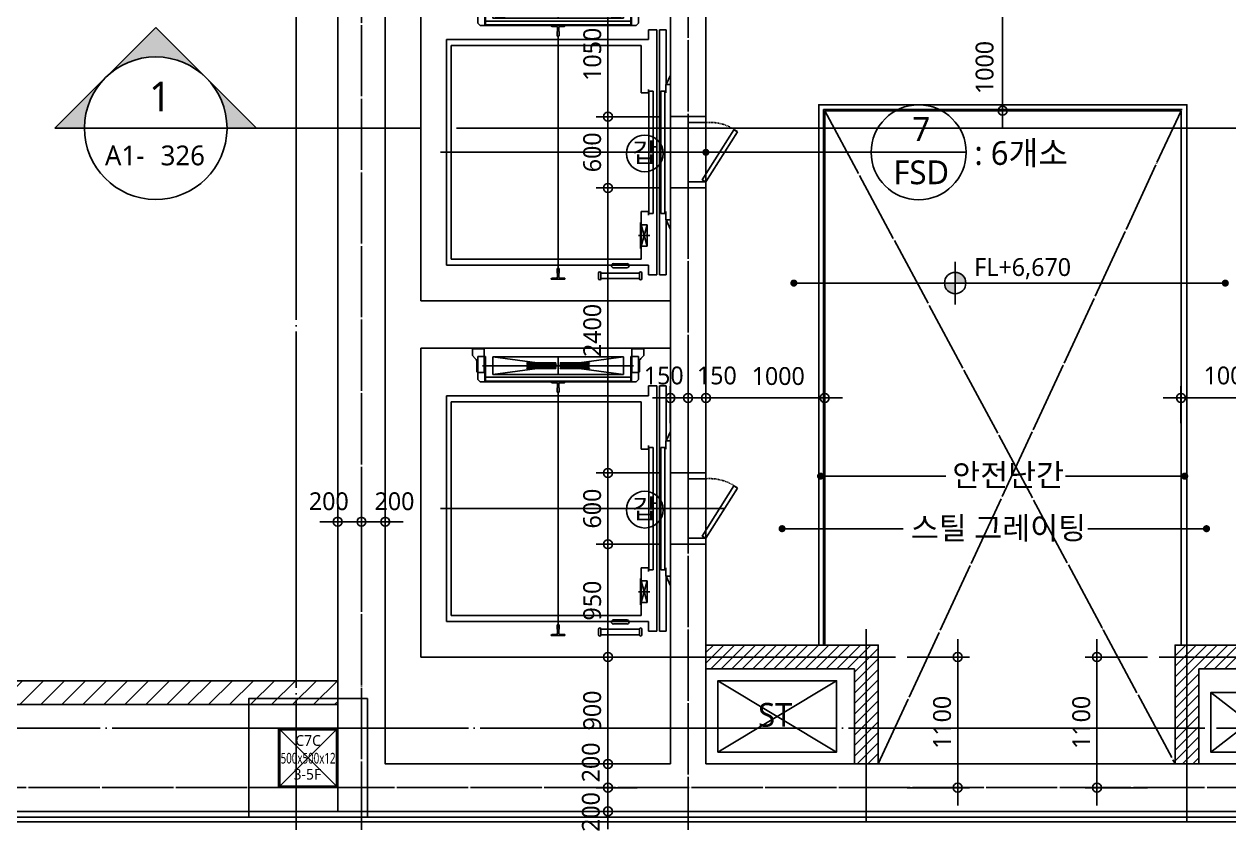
# Model space of a CAD drawing. Header units: millimetres. Extents: x 81033 to 452328, y -17390 to 42241.
# Drawn here: x 208184 to 218328, y 4936 to 11663 of the extents above; entities that cross this region are included whole.
import ezdxf
from ezdxf.enums import TextEntityAlignment as Align

# ---------------------------------------------------------------- set-up
doc = ezdxf.new("R2010")
doc.units = ezdxf.units.MM
doc.header["$LTSCALE"] = 100
doc.header["$MEASUREMENT"] = 0
doc.header["$PDSIZE"] = -10
doc.linetypes.add('CEN', pattern=[62, 60, -1, 0, -1])
doc.linetypes.add('HID', pattern=[2.5, 1.5, -1])
doc.layers.get('0').update_dxf_attribs({"linetype": 'CONTINUOUS'})
doc.layers.get('Defpoints').update_dxf_attribs({"color": 171, "linetype": 'CONTINUOUS'})
doc.layers.add('#프레임 라인', color=189, linetype='CONTINUOUS', plot=False)
for name, color, linetype in [('A-SYM', 7, 'CONTINUOUS'), ('A-SYM-LEVEL', 7, 'CONTINUOUS'), ('A0-000 XR 평면도$0$HAT-252', 252, 'CONTINUOUS'), ('AA-WAXS-FINL', 6, 'CONTINUOUS'), ('BOX', 6, 'CONTINUOUS'), ('CEN(ST)', 1, 'CEN'), ('COL-STEEL', 2, 'CONTINUOUS'), ('CON', 2, 'CONTINUOUS'), ('DOOR', 4, 'CONTINUOUS'), ('DOOR(OPEN ELE)', 5, 'CONTINUOUS'), ('ELEV', 253, 'CONTINUOUS'), ('FIN(패널-T75 글라스울)', 6, 'CONTINUOUS'), ('HAT 253', 253, 'CONTINUOUS'), ('INS', 251, 'BATTING'), ('NDIM', 7, 'CONTINUOUS'), ('SASAC 도면번호', 6, 'CONTINUOUS'), ('slab - end line', 9, 'CONTINUOUS'), ('STAIR(ETC)', 8, 'CONTINUOUS'), ('STEEL', 5, 'CONTINUOUS'), ('SYM', 7, 'CONTINUOUS'), ('TEXT', 3, 'CONTINUOUS'), ('TEXT(NOTE小)', 1, 'CONTINUOUS'), ('TEXT(노트)', 7, 'CONTINUOUS'), ('txt', 3, 'CONTINUOUS'), ('WAL', 3, 'CONTINUOUS'), ('WALL-석고보드', 7, 'CONTINUOUS'), ('기계 전기 소방', 254, 'CONTINUOUS')]:
    doc.layers.add(name, color=color, linetype=linetype)
doc.styles.add('CGS', font='cgse', dxfattribs={"bigfont": 'cgs'})
doc.styles.add('TE', font='malgun_0.ttf')
doc.styles.add('나눔바른고딕', font='NanumBarunGothic.ttf')
doc.styles.add('맑은 고딕', font='malgun_0.ttf')
doc.linetypes.add('BATTING', pattern='A,0.0001,-0.1,[134,ltypeshp.shx,S=0.1,R=0,X=-0.1,Y=0],-0.2,[134,ltypeshp.shx,S=0.1,R=180,X=0.1,Y=0],-0.1', length=0.4001)
doc.dimstyles.new('NDIM 1200', dxfattribs={"dimscale": 75, "dimtxt": 3, "dimasz": 1, "dimexe": 2, "dimexo": 2, "dimgap": 1, "dimtad": 1, "dimdec": 0, "dimdsep": 46, "dimtxsty": 'CGS', "dimblk": 'DOT0', "dimcen": 1, "dimdle": 8, "dimclrd": 256, "dimclre": 256, "dimclrt": 256, "dimadec": 0, "dimazin": 0, "dimtfac": 1, "dimtdec": 0, "dimtix": 1, "dimtmove": 2, "dimatfit": 3, "dimldrblk": 'DOT0', "dimfxl": 1, "dimtolj": 1, "dimtzin": 0, "dimlwd": -1, "dimlwe": -1, "dimarcsym": 0})

# ---------------------------------------------------------------- blocks, each defined once
blk = doc.blocks.new('ele')
at = {"layer": 'Defpoints', "ltscale": 0.1}
blk.add_lwpolyline([(198899, -19339), (198899, -21939), (196799, -21939), (196799, -19339)], close=True, dxfattribs=at)
at = {"layer": 'ELEV'}
for p, q in [((197232, -19399), (197232, -19339)), ((197232, -19339), (197332, -19339)), ((197332, -19345), (197232, -19345)), ((197262, -19334), (197262, -19350)), ((197297, -19334), (197297, -19350)), ((197332, -19339), (197332, -19414)), ((198676, -19339), (198576, -19339)), ((198576, -19339), (198576, -19414)), ((198576, -19345), (198676, -19345)), ((198611, -19334), (198611, -19350)), ((198646, -19334), (198646, -19350)), ((198676, -19399), (198676, -19339)), ((197257, -19426), (197232, -19399)), ((197263, -19433), (197257, -19426)), ((197269, -19539), (197269, -19447)), ((197342, -19410), (197277, -19410)), ((197277, -19410), (197277, -19601)), ((197332, -19414), (197332, -19544)), ((197336, -19410), (197336, -19621)), ((197342, -19621), (197342, -19410)), ((198504, -19411), (197404, -19561)), ((198504, -19411), (197404, -19411)), ((197404, -19411), (197404, -19561)), ((198504, -19561), (197404, -19411)), ((197691, -19461), (197936, -19461)), ((197691, -19461), (197691, -19464)), ((197691, -19461), (197691, -19464)), ((197691, -19461), (197691, -19464)), ((197691, -19461), (197691, -19464)), ((197691, -19464), (197936, -19464)), ((197691, -19464), (197694, -19465)), ((197691, -19464), (197694, -19465)), ((197694, -19471), (197694, -19474)), ((197694, -19471), (197934, -19471)), ((197694, -19471), (197694, -19477)), ((197936, -19464), (197933, -19465)), ((197934, -19471), (197934, -19477)), ((197936, -19461), (197936, -19464)), ((197936, -19461), (197936, -19464)), ((197954, -19411), (197954, -19561)), ((198217, -19461), (197972, -19461)), ((197972, -19461), (197972, -19464)), ((197972, -19461), (197972, -19464)), ((198217, -19464), (197972, -19464)), ((197972, -19464), (197975, -19465)), ((197974, -19471), (197974, -19477)), ((198214, -19471), (197974, -19471)), ((198217, -19464), (198214, -19465)), ((198217, -19464), (198214, -19465)), ((198214, -19471), (198214, -19474)), ((198214, -19471), (198214, -19477)), ((198217, -19461), (198217, -19464)), ((198217, -19461), (198217, -19464)), ((198217, -19461), (198217, -19464)), ((198217, -19461), (198217, -19464)), ((198504, -19561), (198504, -19411)), ((198566, -19621), (198566, -19410)), ((198566, -19410), (198631, -19410)), ((198572, -19410), (198572, -19621)), ((198576, -19414), (198576, -19544)), ((198631, -19410), (198631, -19601)), ((198639, -19539), (198639, -19447)), ((198644, -19433), (198651, -19426)), ((198651, -19426), (198676, -19399)), ((197277, -19544), (197269, -19539)), ((197277, -19544), (197277, -19544)), ((197332, -19544), (197277, -19544)), ((197318, -19486), (198590, -19486)), ((197404, -19561), (198504, -19561)), ((197691, -19511), (197691, -19507)), ((197691, -19511), (197691, -19507)), ((197691, -19507), (197936, -19507)), ((197691, -19507), (197694, -19507)), ((197691, -19511), (197691, -19507)), ((197691, -19511), (197691, -19507)), ((197691, -19507), (197694, -19507)), ((197691, -19511), (197936, -19511)), ((197694, -19477), (197934, -19477)), ((197694, -19477), (197934, -19477)), ((197694, -19483), (197934, -19483)), ((197694, -19483), (197694, -19486)), ((197694, -19483), (197694, -19486)), ((197694, -19483), (197694, -19489)), ((197694, -19483), (197694, -19489)), ((197694, -19489), (197934, -19489)), ((197694, -19501), (197694, -19495)), ((197694, -19501), (197694, -19495)), ((197694, -19495), (197934, -19495)), ((197694, -19501), (197694, -19498)), ((197694, -19501), (197694, -19498)), ((197694, -19501), (197934, -19501)), ((197936, -19507), (197933, -19507)), ((197934, -19483), (197934, -19489)), ((197934, -19501), (197934, -19495)), ((197934, -19501), (197934, -19495)), ((197936, -19511), (197936, -19507)), ((197936, -19511), (197936, -19507)), ((198217, -19507), (197972, -19507)), ((197972, -19511), (197972, -19507)), ((197972, -19511), (197972, -19507)), ((197972, -19507), (197975, -19507)), ((198217, -19511), (197972, -19511)), ((198214, -19477), (197974, -19477)), ((198214, -19477), (197974, -19477)), ((198214, -19483), (197974, -19483)), ((197974, -19483), (197974, -19489)), ((198214, -19489), (197974, -19489)), ((197974, -19501), (197974, -19495)), ((197974, -19501), (197974, -19495)), ((198214, -19495), (197974, -19495)), ((198214, -19501), (197974, -19501)), ((198214, -19483), (198214, -19486)), ((198214, -19483), (198214, -19486)), ((198214, -19483), (198214, -19489)), ((198214, -19483), (198214, -19489)), ((198214, -19501), (198214, -19495)), ((198214, -19501), (198214, -19495)), ((198214, -19501), (198214, -19498)), ((198214, -19501), (198214, -19498)), ((198217, -19507), (198214, -19507)), ((198217, -19507), (198214, -19507)), ((198217, -19511), (198217, -19507)), ((198217, -19511), (198217, -19507)), ((198217, -19511), (198217, -19507)), ((198217, -19511), (198217, -19507)), ((198576, -19544), (198631, -19544)), ((198631, -19544), (198639, -19539)), ((198631, -19544), (198631, -19544)), ((197277, -19601), (197297, -19621)), ((197297, -19621), (198611, -19621)), ((197342, -19584), (198566, -19584)), ((198566, -19615), (197342, -19615)), ((197897, -19626), (197897, -19621)), ((197897, -19621), (198011, -19621)), ((197944, -19632), (197900, -19629)), ((197946, -19709), (197946, -19672)), ((197946, -19672), (197946, -19672)), ((197949, -19669), (197949, -19637)), ((197959, -19637), (197959, -19669)), ((197962, -19672), (197962, -19672)), ((197962, -19672), (197962, -19709)), ((198008, -19629), (197963, -19632)), ((198011, -19621), (198011, -19626)), ((198631, -19601), (198611, -19621)), ((198714, -19739), (198714, -19657)), ((198714, -19657), (198784, -19657)), ((198784, -19657), (198784, -21721)), ((198809, -21721), (198809, -19657)), ((198809, -19657), (198864, -19657)), ((198864, -19657), (198864, -20119)), ((197014, -21639), (197014, -19739)), ((197014, -19739), (198714, -19739)), ((197947, -19710), (197946, -19709)), ((197961, -19710), (197947, -19710)), ((197954, -21698), (197954, -19709)), ((197962, -19709), (197961, -19710)), ((197054, -21589), (197054, -19789)), ((197054, -19789), (198654, -19789)), ((198654, -19789), (198654, -20189)), ((198899, -20039), (198864, -20119)), ((198714, -20189), (198714, -20159)), ((198719, -21204), (198719, -20174)), ((198719, -20174), (198754, -20174)), ((198754, -20174), (198754, -21204)), ((198819, -21204), (198819, -20174)), ((198819, -20174), (198854, -20174)), ((198854, -20174), (198854, -21204)), ((198654, -20189), (198714, -20189)), ((196964, -20689), (199354, -20689)), ((198654, -21589), (198654, -21189)), ((198654, -21189), (198714, -21189)), ((198714, -21189), (198714, -21219)), ((198647, -21499), (198647, -21279)), ((198647, -21279), (198654, -21279)), ((198654, -21279), (198654, -21499)), ((198704, -21479), (198654, -21299)), ((198654, -21479), (198704, -21299)), ((198704, -21299), (198654, -21299)), ((198654, -21299), (198654, -21479)), ((198704, -21479), (198704, -21299)), ((198754, -21204), (198719, -21204)), ((198854, -21204), (198819, -21204)), ((198864, -21259), (198864, -21721)), ((198899, -21339), (198864, -21259)), ((198631, -21389), (198727, -21389)), ((198654, -21499), (198647, -21499)), ((198654, -21479), (198704, -21479)), ((198654, -21589), (197054, -21589)), ((198714, -21639), (197014, -21639)), ((197946, -21669), (197947, -21668)), ((197946, -21706), (197946, -21669)), ((197946, -21706), (197946, -21706)), ((197947, -21668), (197961, -21668)), ((197961, -21668), (197962, -21669)), ((197962, -21669), (197962, -21706)), ((197962, -21706), (197962, -21706)), ((198294, -21751), (198294, -21706)), ((198314, -21751), (198314, -21706)), ((198314, -21706), (198639, -21706)), ((198314, -21706), (198316, -21706)), ((198314, -21706), (198316, -21706)), ((198534, -21627), (198420, -21627)), ((198420, -21661), (198534, -21661)), ((198639, -21706), (198637, -21706)), ((198639, -21706), (198637, -21706)), ((198639, -21751), (198639, -21706)), ((198660, -21751), (198660, -21706)), ((198714, -21721), (198714, -21639)), ((197897, -21757), (197897, -21752)), ((198011, -21757), (197897, -21757)), ((197900, -21749), (197944, -21746)), ((197949, -21741), (197949, -21709)), ((197959, -21709), (197959, -21741)), ((197963, -21746), (198008, -21749)), ((198011, -21752), (198011, -21757)), ((198639, -21751), (198314, -21751)), ((198314, -21751), (198316, -21751)), ((198639, -21751), (198637, -21751)), ((198784, -21721), (198714, -21721)), ((198864, -21721), (198809, -21721))]:
    blk.add_line(p, q, dxfattribs=at)
for centre, radius, start, end in [((197249, -19447), 20, 0, 42.7688), ((197694, -19468), 3, 270, 79.7633), ((197694, -19468), 3, 270, 79.7633), ((197934, -19468), 3, 100.2367, 270), ((197974, -19468), 3, 270, 79.7633), ((198214, -19468), 3, 100.2367, 270), ((198214, -19468), 3, 100.2367, 270), ((198659, -19447), 20, 137.2312, 180), ((197694, -19480), 3, 270, 90), ((197694, -19480), 3, 270, 90), ((197694, -19492), 3, 270, 90), ((197694, -19492), 3, 270, 90), ((197694, -19504), 3, 280.2367, 90), ((197694, -19504), 3, 280.2367, 90), ((197934, -19480), 3, 90, 270), ((197934, -19492), 3, 90, 270), ((197934, -19504), 3, 90, 259.7633), ((197974, -19480), 3, 270, 90), ((197974, -19492), 3, 270, 90), ((197974, -19504), 3, 280.2367, 90), ((198214, -19480), 3, 90, 270), ((198214, -19480), 3, 90, 270), ((198214, -19492), 3, 90, 270), ((198214, -19492), 3, 90, 270), ((198214, -19504), 3, 90, 259.7633), ((198214, -19504), 3, 90, 259.7633), ((197900, -19626), 3, 180, 266.7139), ((197944, -19637), 5, 0, 86.7139), ((197946, -19669), 3.25, 270, 0), ((197964, -19637), 5, 93.2861, 180), ((197962, -19669), 3.25, 180, 270), ((198008, -19626), 3, 273.2861, 0), ((197946, -21709), 3.25, 0, 90), ((197962, -21709), 3.25, 90, 180), ((198305, -21706), 11.3, 0, 180), ((198420, -21644), 17.1, 90, 270), ((198534, -21644), 17.1, 270, 90), ((198649, -21706), 11.3, 0, 180), ((197900, -21752), 3, 93.2861, 180), ((197944, -21741), 5, 273.2861, 0), ((197964, -21741), 5, 180, 266.7139), ((198008, -21752), 3, 0, 86.7139), ((198305, -21751), 11.3, 180, 0), ((198649, -21751), 11.3, 180, 0)]:
    blk.add_arc(centre, radius, start, end, dxfattribs=at)
at = {"layer": 'STEEL', "ltscale": 5}
for p, q in [((198899, -20119), (198860, -20119)), ((198860, -20119), (198860, -20189)), ((198860, -21259), (198860, -21189)), ((198899, -21259), (198860, -21259))]:
    blk.add_line(p, q, dxfattribs=at)
blk = doc.blocks.new('*U1238')
at = {"color": 0, "linetype": 'ByBlock'}
for p, q in [((250, 250), (-250, 250)), ((-250, 250), (-250, -250)), ((-238, 238), (238, 238)), ((-238, -238), (-238, 238)), ((238, 238), (238, -238)), ((250, -250), (250, 250)), ((-250, -250), (250, -250)), ((238, -238), (-238, -238))]:
    blk.add_line(p, q, dxfattribs=at)
at = {"layer": 'Defpoints'}
blk.add_point((0, 0), dxfattribs=at)
blk = doc.blocks.new('C7C-3-5F')
at = {"layer": '#프레임 라인', "ltscale": 0.1}
blk.add_lwpolyline([(-500, -500), (500, -500), (500, 500), (-500, 500)], close=True, dxfattribs=at)
at = {"layer": 'Defpoints', "ltscale": 10000}
for p, q in [((-250, -250), (250, 250)), ((250, -250), (-250, 250))]:
    blk.add_line(p, q, dxfattribs=at)
at = {"ltscale": 0.1}
blk.add_blockref('*U1238', (0, 0), dxfattribs=at)
at = {"layer": 'Defpoints', "style": 'TE'}
for s, p in [('C7C', (0, 102)), ('3-5F', (-6, -182))]:
    blk.add_text(s, height=90, dxfattribs=at).set_placement(p, align=Align.CENTER)
at = {"layer": 'Defpoints', "style": 'TE', "width": 0.7}
blk.add_text('500x500x12', height=90, dxfattribs=at).set_placement((0, -47), align=Align.CENTER)
blk = doc.blocks.new('중층평면도-b')
at = {"layer": 'A0-000 XR 평면도$0$HAT-252'}
h = blk.add_hatch(dxfattribs=at)
h.set_pattern_fill('ANSI31', color=256, scale=1000, angle=180)
h.set_pattern_definition([(225, (8320197.07, 1494337), (88.3883476, -88.3883476), [])])
h.paths.add_polyline_path([(208051, -25139), (208051, -25339), (210951, -25339), (210951, -25139)])
at = {"layer": 'HAT 253'}
h = blk.add_hatch(dxfattribs=at)
h.set_pattern_fill('ANSI31', color=256, scale=500, angle=180)
h.set_pattern_definition([(225, (230313.02, 5698.51), (44.19417, -44.19417), [])])
h.paths.add_polyline_path([(215301, -25839), (215501, -25839), (215501, -24839), (214051, -24839), (214051, -25039), (215301, -25039)])
h = blk.add_hatch(dxfattribs=at)
h.set_pattern_fill('ANSI31', color=256, scale=500, angle=180)
h.set_pattern_definition([(225, (229027.693, 5298.51), (44.19417, -44.19417), [])])
h.paths.add_polyline_path([(218201, -25839), (218001, -25839), (218001, -24839), (219051, -24839), (219051, -25039), (218201, -25039)])
at = {"layer": 'A0-000 XR 평면도$0$HAT-252'}
for points in [[(208051, -25139), (210951, -25139), (210951, -25339)], [(210951, -25339), (208051, -25339)]]:
    blk.add_lwpolyline(points, dxfattribs=at)
at = {"layer": 'AA-WAXS-FINL', "color": 251}
blk.add_lwpolyline([(219051, -19339), (219051, -24839), (218101, -24839), (218101, -20289), (215001, -20289), (215001, -24839), (214051, -24839), (214051, -19339)], close=True, dxfattribs=at)
at = {"layer": 'CEN(ST)', "ltscale": 0.1}
for p, q in [((211151, -27039), (211151, -12899)), ((213901, -18506), (213901, -27039)), ((215051, -20339), (218001, -25839)), ((215501, -25839), (218051, -20339)), ((227551, -26039), (208051, -26039))]:
    blk.add_line(p, q, dxfattribs=at)
at = {"layer": 'CEN(ST)', "ltscale": 10000}
for p, q in [((215401, -26331), (215401, -24704)), ((218101, -26331), (218101, -24704)), ((213401, -24939), (215646, -24939)), ((219551, -24939), (217868, -24939))]:
    blk.add_line(p, q, dxfattribs=at)
at = {"layer": 'CEN(ST)', "ltscale": 0.5}
for points in [[(210601, -12899), (210601, -27039)], [(227551, -25539), (208051, -25539)]]:
    blk.add_lwpolyline(points, dxfattribs=at)
at = {"layer": 'CON', "ltscale": 0.1}
for p, q in [((213751, -19339), (213751, -20389)), ((214051, -19339), (214051, -20389)), ((214051, -20389), (213751, -20389)), ((214051, -20989), (213751, -20989)), ((214051, -23389), (213751, -23389)), ((214051, -23989), (213751, -23989)), ((214051, -23989), (214051, -25839)), ((214051, -25839), (219051, -25839))]:
    blk.add_line(p, q, dxfattribs=at)
at = {"layer": 'CON', "ltscale": 1000}
blk.add_lwpolyline([(210951, -18939), (210951, -26239), (222151, -26239), (222151, -21339), (222951, -21339)], dxfattribs=at)
at = {"layer": 'CON', "ltscale": 0.1}
for points in [[(213751, -25839), (211351, -25839), (211351, -19339)], [(213751, -20989), (213751, -23389)], [(214051, -20989), (214051, -23389)], [(213751, -23989), (213751, -25839)], [(210951, -24839), (210951, -25139)]]:
    blk.add_lwpolyline(points, dxfattribs=at)
at = {"layer": 'DOOR'}
for points in [[(213901, -20439), (213901, -20389), (214051, -20389), (214051, -20439)], [(213901, -20989), (213901, -20939), (214051, -20939), (214051, -20989)], [(213901, -23439), (213901, -23389), (214051, -23389), (214051, -23439)], [(213901, -23989), (213901, -23939), (214051, -23939), (214051, -23989)]]:
    blk.add_lwpolyline(points, close=True, dxfattribs=at)
for points in [[(214317, -20516), (214051, -20939), (214020, -20921), (214286, -20499)], [(214317, -20516), (214286, -20499)], [(214317, -23516), (214051, -23939), (214020, -23921), (214286, -23499)], [(214317, -23516), (214286, -23499)]]:
    blk.add_lwpolyline(points, dxfattribs=at)
at = {"layer": 'DOOR(OPEN ELE)'}
for p, q in [((213901, -20439), (213901, -20939)), ((214051, -20939), (214051, -20439)), ((213901, -23439), (213901, -23939)), ((214051, -23939), (214051, -23439))]:
    blk.add_line(p, q, dxfattribs=at)
at = {"layer": 'DOOR(OPEN ELE)', "linetype": 'HID', "ltscale": 0.05}
for centre in [(214083, -20827), (214083, -23827)]:
    blk.add_arc(centre, 390, 53.0867, 94.7333, dxfattribs=at)
at = {"layer": 'FIN(패널-T75 글라스울)', "ltscale": 0.1}
blk.add_lwpolyline([(222201, -26289), (208051, -26289)], dxfattribs=at)
at = {"layer": 'slab - end line', "ltscale": 0.1}
blk.add_lwpolyline([(208051, -26239), (210951, -26239), (210951, -25389)], dxfattribs=at)
at = {"layer": 'STAIR(ETC)'}
for q in [(218061, -20329), (215041, -24839)]:
    blk.add_line((215041, -20329), q, dxfattribs=at)
at = {"layer": 'WAL', "ltscale": 0.1}
for points in [[(215501, -25839), (215501, -24839), (214051, -24839)], [(218001, -25839), (218001, -24839), (219051, -24839)], [(215301, -25839), (215301, -25039), (214051, -25039)], [(218201, -25839), (218201, -25039), (219051, -25039)]]:
    blk.add_lwpolyline(points, dxfattribs=at)
at = {"layer": 'WALL-석고보드', "ltscale": 0.1}
for p, q in [((215051, -20339), (218051, -20339)), ((215051, -20339), (215051, -24839)), ((218051, -20339), (218051, -24839))]:
    blk.add_line(p, q, dxfattribs=at)
for points in [[(213751, -20389), (213751, -20989), (214051, -20989), (214051, -20389)], [(213751, -23389), (213751, -23989), (214051, -23989), (214051, -23389)]]:
    blk.add_lwpolyline(points, close=True, dxfattribs=at)
at = {"layer": '기계 전기 소방', "ltscale": 0.1}
for p, q in [((215151, -25739), (214151, -25139)), ((215151, -25139), (214151, -25739)), ((218951, -25739), (218301, -25239)), ((218951, -25239), (218301, -25739))]:
    blk.add_line(p, q, dxfattribs=at)
for points in [[(214151, -25739), (215151, -25739), (215151, -25139), (214151, -25139)], [(218951, -25739), (218301, -25739), (218301, -25239), (218951, -25239)]]:
    blk.add_lwpolyline(points, close=True, dxfattribs=at)
for p in [(14852, 0), (14852, -3000)]:
    blk.add_blockref('ele', p)
at = {"layer": 'COL-STEEL', "ltscale": 0.1}
blk.add_blockref('C7C-3-5F', (210701, -25789), dxfattribs=at)
at = {"layer": 'Defpoints', "style": '나눔바른고딕'}
blk.add_text('ST', height=200, dxfattribs=at).set_placement((214634, -25426), align=Align.MIDDLE_CENTER)
blk = doc.blocks.new('DOT0')
blk.add_line((-3, 0), (3, 0))
at = {"color": 6}
blk.add_circle((0, 0), 0.75, dxfattribs=at)
blk = doc.blocks.new('*D889')
at = {"layer": 'Defpoints', "color": 0, "ltscale": 0.4, "transparency": 16777216}
for p in [(215520, 6333), (215520, 5233), (216045, 5233)]:
    blk.add_point(p, dxfattribs=at)
at = {"layer": 'NDIM', "ltscale": 0.4, "transparency": 16777216}
for p, q in [((215620, 6333), (216145, 6333)), ((216045, 6283), (216045, 5283)), ((215620, 5233), (216145, 5233))]:
    blk.add_line(p, q, dxfattribs=at)
at = {"layer": 'NDIM', "ltscale": 0.4, "transparency": 16777216, "xscale": 50, "yscale": 50, "zscale": 50}
for p, rotation in [((216045, 6333), 90), ((216045, 5233), 270)]:
    blk.add_blockref('DOT0', p, dxfattribs=dict(at, rotation=rotation))
at = {"layer": 'NDIM', "ltscale": 0.4, "transparency": 16777216, "insert": (215914, 5783), "char_height": 150, "attachment_point": 5, "rotation": 90, "style": '나눔바른고딕'}
blk.add_mtext('\\A1;1100', dxfattribs=at)
blk = doc.blocks.new('*D890')
at = {"layer": 'Defpoints', "color": 0, "ltscale": 0.4, "transparency": 16777216}
for p in [(217742, 6333), (217217, 5233), (217742, 5233)]:
    blk.add_point(p, dxfattribs=at)
at = {"layer": 'NDIM', "ltscale": 0.4, "transparency": 16777216}
for p, q in [((217642, 6333), (217117, 6333)), ((217217, 6283), (217217, 5283)), ((217642, 5233), (217117, 5233))]:
    blk.add_line(p, q, dxfattribs=at)
at = {"layer": 'NDIM', "ltscale": 0.4, "transparency": 16777216, "xscale": 50, "yscale": 50, "zscale": 50}
for p, rotation in [((217217, 6333), 90), ((217217, 5233), 270)]:
    blk.add_blockref('DOT0', p, dxfattribs=dict(at, rotation=rotation))
at = {"layer": 'NDIM', "ltscale": 0.4, "transparency": 16777216, "insert": (217086, 5783), "char_height": 150, "attachment_point": 5, "rotation": 90, "style": '나눔바른고딕'}
blk.add_mtext('\\A1;1100', dxfattribs=at)
blk = doc.blocks.new('*D891')
at = {"layer": 'Defpoints', "color": 0, "ltscale": 0.4, "transparency": 16777216}
for p in [(213447, 5233), (213100, 5033), (213447, 5033)]:
    blk.add_point(p, dxfattribs=at)
at = {"layer": 'NDIM', "ltscale": 0.4, "transparency": 16777216}
for p, q in [((213347, 5233), (213000, 5233)), ((213100, 5183), (213100, 5083)), ((213347, 5033), (213000, 5033))]:
    blk.add_line(p, q, dxfattribs=at)
at = {"layer": 'NDIM', "ltscale": 0.4, "transparency": 16777216, "xscale": 50, "yscale": 50, "zscale": 50}
for p, rotation in [((213100, 5233), 90), ((213100, 5033), 270)]:
    blk.add_blockref('DOT0', p, dxfattribs=dict(at, rotation=rotation))
at = {"layer": 'NDIM', "ltscale": 0.4, "transparency": 16777216, "insert": (212957, 5028), "char_height": 150, "attachment_point": 5, "rotation": 90, "style": '나눔바른고딕'}
blk.add_mtext('\\A1;200', dxfattribs=at)
blk = doc.blocks.new('*D892')
at = {"layer": 'Defpoints', "color": 0, "ltscale": 0.4, "transparency": 16777216}
for p in [(213100, 5433), (213447, 5433), (213447, 5233)]:
    blk.add_point(p, dxfattribs=at)
at = {"layer": 'NDIM', "ltscale": 0.4, "transparency": 16777216}
for p, q in [((213347, 5433), (213000, 5433)), ((213100, 5283), (213100, 5383)), ((213347, 5233), (213000, 5233))]:
    blk.add_line(p, q, dxfattribs=at)
at = {"layer": 'NDIM', "ltscale": 0.4, "transparency": 16777216, "xscale": 50, "yscale": 50, "zscale": 50}
for p, rotation in [((213100, 5433), 90), ((213100, 5233), 270)]:
    blk.add_blockref('DOT0', p, dxfattribs=dict(at, rotation=rotation))
at = {"layer": 'NDIM', "ltscale": 0.4, "transparency": 16777216, "insert": (212957, 5446), "char_height": 150, "attachment_point": 5, "rotation": 90, "style": '나눔바른고딕'}
blk.add_mtext('\\A1;200', dxfattribs=at)
blk = doc.blocks.new('*D893')
at = {"layer": 'Defpoints', "color": 0, "ltscale": 0.4, "transparency": 16777216}
for p in [(213100, 7883), (213625, 7883), (213625, 7283)]:
    blk.add_point(p, dxfattribs=at)
at = {"layer": 'NDIM', "ltscale": 0.4, "transparency": 16777216}
for p, q in [((213525, 7883), (213000, 7883)), ((213100, 7333), (213100, 7833)), ((213525, 7283), (213000, 7283))]:
    blk.add_line(p, q, dxfattribs=at)
at = {"layer": 'NDIM', "ltscale": 0.4, "transparency": 16777216, "xscale": 50, "yscale": 50, "zscale": 50}
for p, rotation in [((213100, 7883), 90), ((213100, 7283), 270)]:
    blk.add_blockref('DOT0', p, dxfattribs=dict(at, rotation=rotation))
at = {"layer": 'NDIM', "ltscale": 0.4, "transparency": 16777216, "insert": (212968, 7583), "char_height": 150, "attachment_point": 5, "rotation": 90, "style": '나눔바른고딕'}
blk.add_mtext('\\A1;600', dxfattribs=at)
blk = doc.blocks.new('*D894')
at = {"layer": 'Defpoints', "color": 0, "ltscale": 0.4, "transparency": 16777216}
for p in [(213100, 10283), (213625, 10283), (213625, 7883)]:
    blk.add_point(p, dxfattribs=at)
at = {"layer": 'NDIM', "ltscale": 0.4, "transparency": 16777216}
for p, q in [((213525, 10283), (213000, 10283)), ((213100, 7933), (213100, 10233)), ((213525, 7883), (213000, 7883))]:
    blk.add_line(p, q, dxfattribs=at)
at = {"layer": 'NDIM', "ltscale": 0.4, "transparency": 16777216, "xscale": 50, "yscale": 50, "zscale": 50}
for p, rotation in [((213100, 10283), 90), ((213100, 7883), 270)]:
    blk.add_blockref('DOT0', p, dxfattribs=dict(at, rotation=rotation))
at = {"layer": 'NDIM', "ltscale": 0.4, "transparency": 16777216, "insert": (212969, 9083), "char_height": 150, "attachment_point": 5, "rotation": 90, "style": '나눔바른고딕'}
blk.add_mtext('\\A1;2400', dxfattribs=at)
blk = doc.blocks.new('*D895')
at = {"layer": 'Defpoints', "color": 0, "ltscale": 0.4, "transparency": 16777216}
for p in [(213100, 10883), (213625, 10883), (213625, 10283)]:
    blk.add_point(p, dxfattribs=at)
at = {"layer": 'NDIM', "ltscale": 0.4, "transparency": 16777216}
for p, q in [((213525, 10883), (213000, 10883)), ((213100, 10333), (213100, 10833)), ((213525, 10283), (213000, 10283))]:
    blk.add_line(p, q, dxfattribs=at)
at = {"layer": 'NDIM', "ltscale": 0.4, "transparency": 16777216, "xscale": 50, "yscale": 50, "zscale": 50}
for p, rotation in [((213100, 10883), 90), ((213100, 10283), 270)]:
    blk.add_blockref('DOT0', p, dxfattribs=dict(at, rotation=rotation))
at = {"layer": 'NDIM', "ltscale": 0.4, "transparency": 16777216, "insert": (212968, 10583), "char_height": 150, "attachment_point": 5, "rotation": 90, "style": '나눔바른고딕'}
blk.add_mtext('\\A1;600', dxfattribs=at)
blk = doc.blocks.new('*D896')
at = {"layer": 'Defpoints', "color": 0, "ltscale": 0.4, "transparency": 16777216}
for p in [(213100, 11933), (213625, 11933), (213625, 10883)]:
    blk.add_point(p, dxfattribs=at)
at = {"layer": 'NDIM', "ltscale": 0.4, "transparency": 16777216}
for p, q in [((213525, 11933), (213000, 11933)), ((213100, 10933), (213100, 11883)), ((213525, 10883), (213000, 10883))]:
    blk.add_line(p, q, dxfattribs=at)
at = {"layer": 'NDIM', "ltscale": 0.4, "transparency": 16777216, "xscale": 50, "yscale": 50, "zscale": 50}
for p, rotation in [((213100, 11933), 90), ((213100, 10883), 270)]:
    blk.add_blockref('DOT0', p, dxfattribs=dict(at, rotation=rotation))
at = {"layer": 'NDIM', "ltscale": 0.4, "transparency": 16777216, "insert": (212969, 11408), "char_height": 150, "attachment_point": 5, "rotation": 90, "style": '나눔바른고딕'}
blk.add_mtext('\\A1;1050', dxfattribs=at)
blk = doc.blocks.new('*D897')
at = {"layer": 'Defpoints', "color": 0, "ltscale": 0.4, "transparency": 16777216}
for p in [(213100, 7283), (213625, 7283), (213625, 6333)]:
    blk.add_point(p, dxfattribs=at)
at = {"layer": 'NDIM', "ltscale": 0.4, "transparency": 16777216}
for p, q in [((213525, 7283), (213000, 7283)), ((213100, 6383), (213100, 7233)), ((213525, 6333), (213000, 6333))]:
    blk.add_line(p, q, dxfattribs=at)
at = {"layer": 'NDIM', "ltscale": 0.4, "transparency": 16777216, "xscale": 50, "yscale": 50, "zscale": 50}
for p, rotation in [((213100, 7283), 90), ((213100, 6333), 270)]:
    blk.add_blockref('DOT0', p, dxfattribs=dict(at, rotation=rotation))
at = {"layer": 'NDIM', "ltscale": 0.4, "transparency": 16777216, "insert": (212968, 6808), "char_height": 150, "attachment_point": 5, "rotation": 90, "style": '나눔바른고딕'}
blk.add_mtext('\\A1;950', dxfattribs=at)
blk = doc.blocks.new('*D900')
at = {"layer": 'Defpoints', "color": 0, "ltscale": 0.4, "transparency": 16777216}
for p in [(213625, 6333), (213100, 5433), (213625, 5433)]:
    blk.add_point(p, dxfattribs=at)
at = {"layer": 'NDIM', "ltscale": 0.4, "transparency": 16777216}
for p, q in [((213525, 6333), (213000, 6333)), ((213100, 6283), (213100, 5483)), ((213525, 5433), (213000, 5433))]:
    blk.add_line(p, q, dxfattribs=at)
at = {"layer": 'NDIM', "ltscale": 0.4, "transparency": 16777216, "xscale": 50, "yscale": 50, "zscale": 50}
for p, rotation in [((213100, 6333), 90), ((213100, 5433), 270)]:
    blk.add_blockref('DOT0', p, dxfattribs=dict(at, rotation=rotation))
at = {"layer": 'NDIM', "ltscale": 0.4, "transparency": 16777216, "insert": (212968, 5883), "char_height": 150, "attachment_point": 5, "rotation": 90, "style": '나눔바른고딕'}
blk.add_mtext('\\A1;900', dxfattribs=at)
blk = doc.blocks.new('*D930')
at = {"layer": 'Defpoints', "color": 0, "ltscale": 0.4, "transparency": 16777216}
for p in [(210825, 7472), (210825, 7146), (211025, 7146)]:
    blk.add_point(p, dxfattribs=at)
at = {"layer": 'NDIM', "ltscale": 0.4, "transparency": 16777216}
for p, q in [((210825, 7246), (210825, 7572)), ((211025, 7246), (211025, 7572)), ((210975, 7472), (210875, 7472))]:
    blk.add_line(p, q, dxfattribs=at)
at = {"layer": 'NDIM', "ltscale": 0.4, "transparency": 16777216, "xscale": 50, "yscale": 50, "zscale": 50, "rotation": 180}
blk.add_blockref('DOT0', (210825, 7472), dxfattribs=at)
at = {"layer": 'NDIM', "ltscale": 0.4, "transparency": 16777216, "xscale": 50, "yscale": 50, "zscale": 50}
blk.add_blockref('DOT0', (211025, 7472), dxfattribs=at)
at = {"layer": 'NDIM', "ltscale": 0.4, "transparency": 16777216, "insert": (210750, 7644), "char_height": 150, "attachment_point": 5, "style": '나눔바른고딕'}
blk.add_mtext('\\A1;200', dxfattribs=at)
blk = doc.blocks.new('*D931')
at = {"layer": 'Defpoints', "color": 0, "ltscale": 0.4, "transparency": 16777216}
for p in [(211225, 7472), (211025, 7146), (211225, 7146)]:
    blk.add_point(p, dxfattribs=at)
at = {"layer": 'NDIM', "ltscale": 0.4, "transparency": 16777216}
for p, q in [((211025, 7246), (211025, 7572)), ((211225, 7246), (211225, 7572)), ((211075, 7472), (211175, 7472))]:
    blk.add_line(p, q, dxfattribs=at)
at = {"layer": 'NDIM', "ltscale": 0.4, "transparency": 16777216, "xscale": 50, "yscale": 50, "zscale": 50, "rotation": 180}
blk.add_blockref('DOT0', (211025, 7472), dxfattribs=at)
at = {"layer": 'NDIM', "ltscale": 0.4, "transparency": 16777216, "xscale": 50, "yscale": 50, "zscale": 50}
blk.add_blockref('DOT0', (211225, 7472), dxfattribs=at)
at = {"layer": 'NDIM', "ltscale": 0.4, "transparency": 16777216, "insert": (211303, 7644), "char_height": 150, "attachment_point": 5, "style": '나눔바른고딕'}
blk.add_mtext('\\A1;200', dxfattribs=at)
blk = doc.blocks.new('*D932')
at = {"layer": 'Defpoints', "color": 0, "ltscale": 0.4, "transparency": 16777216}
for p in [(213625, 8515), (213625, 8203), (213775, 8203)]:
    blk.add_point(p, dxfattribs=at)
at = {"layer": 'NDIM', "ltscale": 0.4, "transparency": 16777216}
for p, q in [((213625, 8303), (213625, 8615)), ((213775, 8303), (213775, 8615)), ((213575, 8515), (213525, 8515)), ((213775, 8515), (213625, 8515)), ((213825, 8515), (213875, 8515))]:
    blk.add_line(p, q, dxfattribs=at)
at = {"layer": 'NDIM', "ltscale": 0.4, "transparency": 16777216, "xscale": 50, "yscale": 50, "zscale": 50}
blk.add_blockref('DOT0', (213625, 8515), dxfattribs=at)
at = {"layer": 'NDIM', "ltscale": 0.4, "transparency": 16777216, "xscale": 50, "yscale": 50, "zscale": 50, "rotation": 180}
blk.add_blockref('DOT0', (213775, 8515), dxfattribs=at)
at = {"layer": 'NDIM', "ltscale": 0.4, "transparency": 16777216, "insert": (213570, 8703), "char_height": 150, "attachment_point": 5, "style": '나눔바른고딕'}
blk.add_mtext('\\A1;150', dxfattribs=at)
blk = doc.blocks.new('*D933')
at = {"layer": 'Defpoints', "color": 0, "ltscale": 0.4, "transparency": 16777216}
for p in [(213925, 8515), (213775, 8203), (213925, 8203)]:
    blk.add_point(p, dxfattribs=at)
at = {"layer": 'NDIM', "ltscale": 0.4, "transparency": 16777216}
for p, q in [((213775, 8303), (213775, 8615)), ((213925, 8303), (213925, 8615)), ((213725, 8515), (213675, 8515)), ((213775, 8515), (213925, 8515)), ((213975, 8515), (214025, 8515))]:
    blk.add_line(p, q, dxfattribs=at)
at = {"layer": 'NDIM', "ltscale": 0.4, "transparency": 16777216, "xscale": 50, "yscale": 50, "zscale": 50}
blk.add_blockref('DOT0', (213775, 8515), dxfattribs=at)
at = {"layer": 'NDIM', "ltscale": 0.4, "transparency": 16777216, "xscale": 50, "yscale": 50, "zscale": 50, "rotation": 180}
blk.add_blockref('DOT0', (213925, 8515), dxfattribs=at)
at = {"layer": 'NDIM', "ltscale": 0.4, "transparency": 16777216, "insert": (214017, 8703), "char_height": 150, "attachment_point": 5, "style": '나눔바른고딕'}
blk.add_mtext('\\A1;150', dxfattribs=at)
blk = doc.blocks.new('*D945')
at = {"layer": 'Defpoints', "color": 0, "ltscale": 0.4, "transparency": 16777216}
for p in [(218925, 8515), (217925, 8203), (218925, 8203)]:
    blk.add_point(p, dxfattribs=at)
at = {"layer": 'NDIM', "ltscale": 0.4, "transparency": 16777216}
for p, q in [((217925, 8303), (217925, 8615)), ((218925, 8303), (218925, 8615)), ((217975, 8515), (218875, 8515))]:
    blk.add_line(p, q, dxfattribs=at)
at = {"layer": 'NDIM', "ltscale": 0.4, "transparency": 16777216, "xscale": 50, "yscale": 50, "zscale": 50, "rotation": 180}
blk.add_blockref('DOT0', (217925, 8515), dxfattribs=at)
at = {"layer": 'NDIM', "ltscale": 0.4, "transparency": 16777216, "xscale": 50, "yscale": 50, "zscale": 50}
blk.add_blockref('DOT0', (218925, 8515), dxfattribs=at)
at = {"layer": 'NDIM', "ltscale": 0.4, "transparency": 16777216, "insert": (218339, 8703), "char_height": 150, "attachment_point": 5, "style": '나눔바른고딕'}
blk.add_mtext('\\A1;1000', dxfattribs=at)
blk = doc.blocks.new('*D946')
at = {"layer": 'Defpoints', "color": 0, "ltscale": 0.4, "transparency": 16777216}
for p in [(214925, 8515), (213925, 8203), (214925, 8203)]:
    blk.add_point(p, dxfattribs=at)
at = {"layer": 'NDIM', "ltscale": 0.4, "transparency": 16777216}
for p, q in [((213925, 8303), (213925, 8615)), ((214925, 8303), (214925, 8615)), ((213975, 8515), (214875, 8515))]:
    blk.add_line(p, q, dxfattribs=at)
at = {"layer": 'NDIM', "ltscale": 0.4, "transparency": 16777216, "xscale": 50, "yscale": 50, "zscale": 50, "rotation": 180}
blk.add_blockref('DOT0', (213925, 8515), dxfattribs=at)
at = {"layer": 'NDIM', "ltscale": 0.4, "transparency": 16777216, "xscale": 50, "yscale": 50, "zscale": 50}
blk.add_blockref('DOT0', (214925, 8515), dxfattribs=at)
at = {"layer": 'NDIM', "ltscale": 0.4, "transparency": 16777216, "insert": (214534, 8698), "char_height": 150, "attachment_point": 5, "style": '나눔바른고딕'}
blk.add_mtext('\\A1;1000', dxfattribs=at)
blk = doc.blocks.new('*D949')
at = {"layer": 'Defpoints', "color": 0, "ltscale": 0.4, "transparency": 16777216}
for p in [(216423, 11933), (216770, 11933), (216770, 10933)]:
    blk.add_point(p, dxfattribs=at)
at = {"layer": 'NDIM', "ltscale": 0.4, "transparency": 16777216}
for p, q in [((216670, 11933), (216323, 11933)), ((216423, 10983), (216423, 11883)), ((216670, 10933), (216323, 10933))]:
    blk.add_line(p, q, dxfattribs=at)
at = {"layer": 'NDIM', "ltscale": 0.4, "transparency": 16777216, "xscale": 50, "yscale": 50, "zscale": 50}
for p, rotation in [((216423, 11933), 90), ((216423, 10933), 270)]:
    blk.add_blockref('DOT0', p, dxfattribs=dict(at, rotation=rotation))
at = {"layer": 'NDIM', "ltscale": 0.4, "transparency": 16777216, "insert": (216272, 11297), "char_height": 150, "attachment_point": 5, "rotation": 90, "style": '나눔바른고딕'}
blk.add_mtext('\\A1;1000', dxfattribs=at)
blk = doc.blocks.new('갑종방화문표기')
at = {"layer": 'TEXT(NOTE小)'}
blk.add_circle((0, 0), 150, dxfattribs=at)
at = {"layer": 'TEXT(NOTE小)', "style": '나눔바른고딕'}
blk.add_text('갑', height=160.1, dxfattribs=at).set_placement((-1.8, 7), align=Align.MIDDLE_CENTER)
blk = doc.blocks.new('a sec-11')
at = {"layer": 'SYM'}
h = blk.add_hatch(color=256, dxfattribs=at)
h.paths.add_polyline_path([(173631, 53687), (174056, 53263, 0.414214), (173207, 53263)])
h.paths.add_polyline_path([(174056, 53263), (174480, 52839), (174231, 52839, 0.198912)])
h.paths.add_polyline_path([(173207, 53263, 0.198912), (173031, 52839), (172783, 52839)])
at = {"layer": 'Defpoints'}
blk.add_line((170800, 52839), (158263, 52839), dxfattribs=at)
at = {"layer": 'SYM'}
for p, q in [((172783, 52839), (173631, 53687)), ((174480, 52839), (173631, 53687)), ((171100, 52839), (170800, 52839)), ((173031, 52839), (171400, 52839)), ((174231, 52839), (173031, 52839)), ((174480, 52839), (174231, 52839))]:
    blk.add_line(p, q, dxfattribs=at)
blk.add_arc((173631, 52839), 600, 180.4357, 180, dxfattribs=at)

msp = doc.modelspace()

# ---------------------------------------------------------------- hatches: boundary and pattern name
at = {"layer": 'A-SYM-LEVEL'}
h = msp.add_hatch(color=256, dxfattribs=at)
h.paths.add_polyline_path([(216023.6, 9571.7, -0.4142136), (216113.6, 9481.7), (216023.6, 9481.7)])
h.paths.add_polyline_path([(215933.6, 9481.7), (216023.6, 9481.7), (216023.6, 9391.7, -0.4142136)])

# ---------------------------------------------------------------- linework, layer by layer
at = {"layer": 'A-SYM', "const_width": 30}
for points in [[(214665.4, 9466.7, -1), (214665.4, 9496.7, -1)], [(218298, 9466.7, -1), (218298, 9496.7, -1)], [(214890.3, 7841.1, 1), (214890.3, 7871.1, 1)], [(217956.3, 7841.1, -1), (217956.3, 7871.1, -1)], [(214566.2, 7398.8, 1), (214566.2, 7428.8, 1)], [(218139.8, 7398.8, -1), (218139.8, 7428.8, -1)]]:
    msp.add_lwpolyline(points, format="xyb", close=True, dxfattribs=at)
at = {"layer": 'A-SYM'}
for points in [[(214890.3, 7856.1), (215946.3, 7856.1)], [(217956.3, 7856.1), (216952.6, 7856.1)], [(214566.2, 7413.8), (215585.7, 7413.8)], [(218139.8, 7413.8), (217141.3, 7413.8)]]:
    msp.add_lwpolyline(points, dxfattribs=at)
at = {"layer": 'A-SYM-LEVEL'}
for p, q in [((216023.6, 9661.7), (216023.6, 9301.7)), ((214665.4, 9481.7), (218298, 9481.7))]:
    msp.add_line(p, q, dxfattribs=at)
msp.add_circle((216023.6, 9481.7), 90, dxfattribs=at)
at = {"layer": 'BOX', "color": 6}
msp.add_line((216116.3, 10583.3), (215316.3, 10583.3), dxfattribs=at)
msp.add_circle((215716.3, 10583.3), 400, dxfattribs=at)
at = {"layer": 'INS', "ltscale": 0.9}
msp.add_lwpolyline([(222075, 4945.8), (207925, 4945.8)], dxfattribs=at)
at = {"layer": 'SASAC 도면번호', "ltscale": 10000}
msp.add_line((213925, 10583.3), (215316.3, 10583.3), dxfattribs=at)
at = {"layer": 'SASAC 도면번호', "ltscale": 10000, "const_width": 30}
msp.add_lwpolyline([(213925, 10598.3, 1), (213925, 10568.3, 1)], format="xyb", close=True, dxfattribs=at)

# ---------------------------------------------------------------- block references
msp.add_blockref('중층평면도-b', (-125.5, 31272.3))
at = {"xscale": -1, "rotation": 359.9999999999991}
msp.add_blockref('a sec-11', (382923.8, -42052.6), dxfattribs=at)
at = {"xscale": 1.030731055544951, "yscale": 1.030731055544951, "zscale": 1.030731055544951}
for p in [(213410.3, 10574.1), (213410.3, 7574.1)]:
    msp.add_blockref('갑종방화문표기', p, dxfattribs=at)

# ---------------------------------------------------------------- texts
at = {"layer": 'A-SYM-LEVEL', "style": '맑은 고딕'}
msp.add_text('FL+6,670', height=150, dxfattribs=at).set_placement((216184.3, 9541.7))
at = {"layer": 'TEXT', "style": '나눔바른고딕'}
msp.add_text('1', height=250, dxfattribs=at).set_placement((209236.8, 10928.8))
for s, p in [('A1-', (208865.3, 10473.4)), ('326', (209334.2, 10473.5))]:
    msp.add_text(s, height=166.67, rotation=360, dxfattribs=at).set_placement(p)
at = {"layer": 'TEXT(노트)', "style": '나눔바른고딕'}
for s, p in [('안전난간', (215999.1, 7865.7)), ('스틸 그레이팅', (215650.6, 7419.5))]:
    msp.add_text(s, height=187.5, dxfattribs=at).set_placement(p, align=Align.MIDDLE_LEFT)
at = {"layer": 'txt', "style": '나눔바른고딕'}
for s, p in [('7', (215738.1, 10779.1)), (': 6개소', (216580.3, 10576.9)), ('FSD', (215738.1, 10414.3))]:
    msp.add_text(s, height=200, dxfattribs=at).set_placement(p, align=Align.MIDDLE_CENTER)

# ---------------------------------------------------------------- dimensions: what is measured, and where the dimension line sits
at = {"layer": 'NDIM', "ltscale": 0.4}
for base, p1, p2, angle, picture, middle in [((213100, 11933.3), (213625, 10883.3), (213625, 11933.3), 90, '*D896', (212968.6, 11408.3)), ((213100, 10883.3), (213625, 10283.3), (213625, 10883.3), 90, '*D895', (212968.5, 10583.3)), ((213100, 10283.3), (213625, 7883.3), (213625, 10283.3), 90, '*D894', (212968.6, 9083.3)), ((213100, 7883.3), (213625, 7283.3), (213625, 7883.3), 90, '*D893', (212968.5, 7583.3)), ((213100, 7283.3), (213625, 6333.3), (213625, 7283.3), 90, '*D897', (212968.5, 6808.3)), ((213100, 5433.3), (213625, 6333.3), (213625, 5433.3), 270, '*D900', (212968.5, 5883.3)), ((216045.2, 5233.3), (215520.2, 6333.3), (215520.2, 5233.3), 270, '*D889', (215913.8, 5783.3)), ((217217.4, 5233.3), (217742.4, 6333.3), (217742.4, 5233.3), 270, '*D890', (217086, 5783.3))]:
    dim = msp.add_linear_dim(base=base, p1=p1, p2=p2, angle=angle, dimstyle='NDIM 1200', override={"dimscale": 50, "dimtxsty": '나눔바른고딕'}, dxfattribs=at)
    dim.commit()
    dim.dimension.update_dxf_attribs({"geometry": picture, "text_midpoint": middle})
for base, p1, p2, angle, picture, middle in [((216423, 11933.3), (216770.3, 10933.3), (216770.3, 11933.3), 90, '*D949', (216272.1, 11297.3)), ((213625, 8515.2), (213775, 8202.8), (213625, 8202.8), 180, '*D932', (213570.4, 8702.7)), ((210825, 7471.6), (211025, 7146.4), (210825, 7146.4), 180, '*D930', (210750, 7644.1)), ((213100, 5433.3), (213447.3, 5233.3), (213447.3, 5433.3), 90, '*D892', (212957.4, 5446)), ((213100, 5033.3), (213447.3, 5233.3), (213447.3, 5033.3), 270, '*D891', (212957.4, 5028.3))]:
    dim = msp.add_linear_dim(base=base, p1=p1, p2=p2, angle=angle, dimstyle='NDIM 1200', override={"dimscale": 50, "dimtxsty": '나눔바른고딕'}, dxfattribs=at)
    dim.commit()
    dim.dimension.update_dxf_attribs({"geometry": picture, "text_midpoint": middle, "dimtype": 160})
for base, p1, p2, picture, middle in [((213925, 8515.2), (213775, 8202.8), (213925, 8202.8), '*D933', (214016.6, 8702.7)), ((214925, 8515.2), (213925, 8202.8), (214925, 8202.8), '*D946', (214533.9, 8698.2)), ((218925, 8515.2), (217925, 8202.8), (218925, 8202.8), '*D945', (218338.5, 8703.2)), ((211225, 7471.6), (211025, 7146.4), (211225, 7146.4), '*D931', (211302.5, 7644.1))]:
    dim = msp.add_linear_dim(base=base, p1=p1, p2=p2, dimstyle='NDIM 1200', override={"dimscale": 50, "dimtxsty": '나눔바른고딕'}, dxfattribs=at)
    dim.commit()
    dim.dimension.update_dxf_attribs({"geometry": picture, "text_midpoint": middle, "dimtype": 160})

doc.saveas('drawing.dxf')
